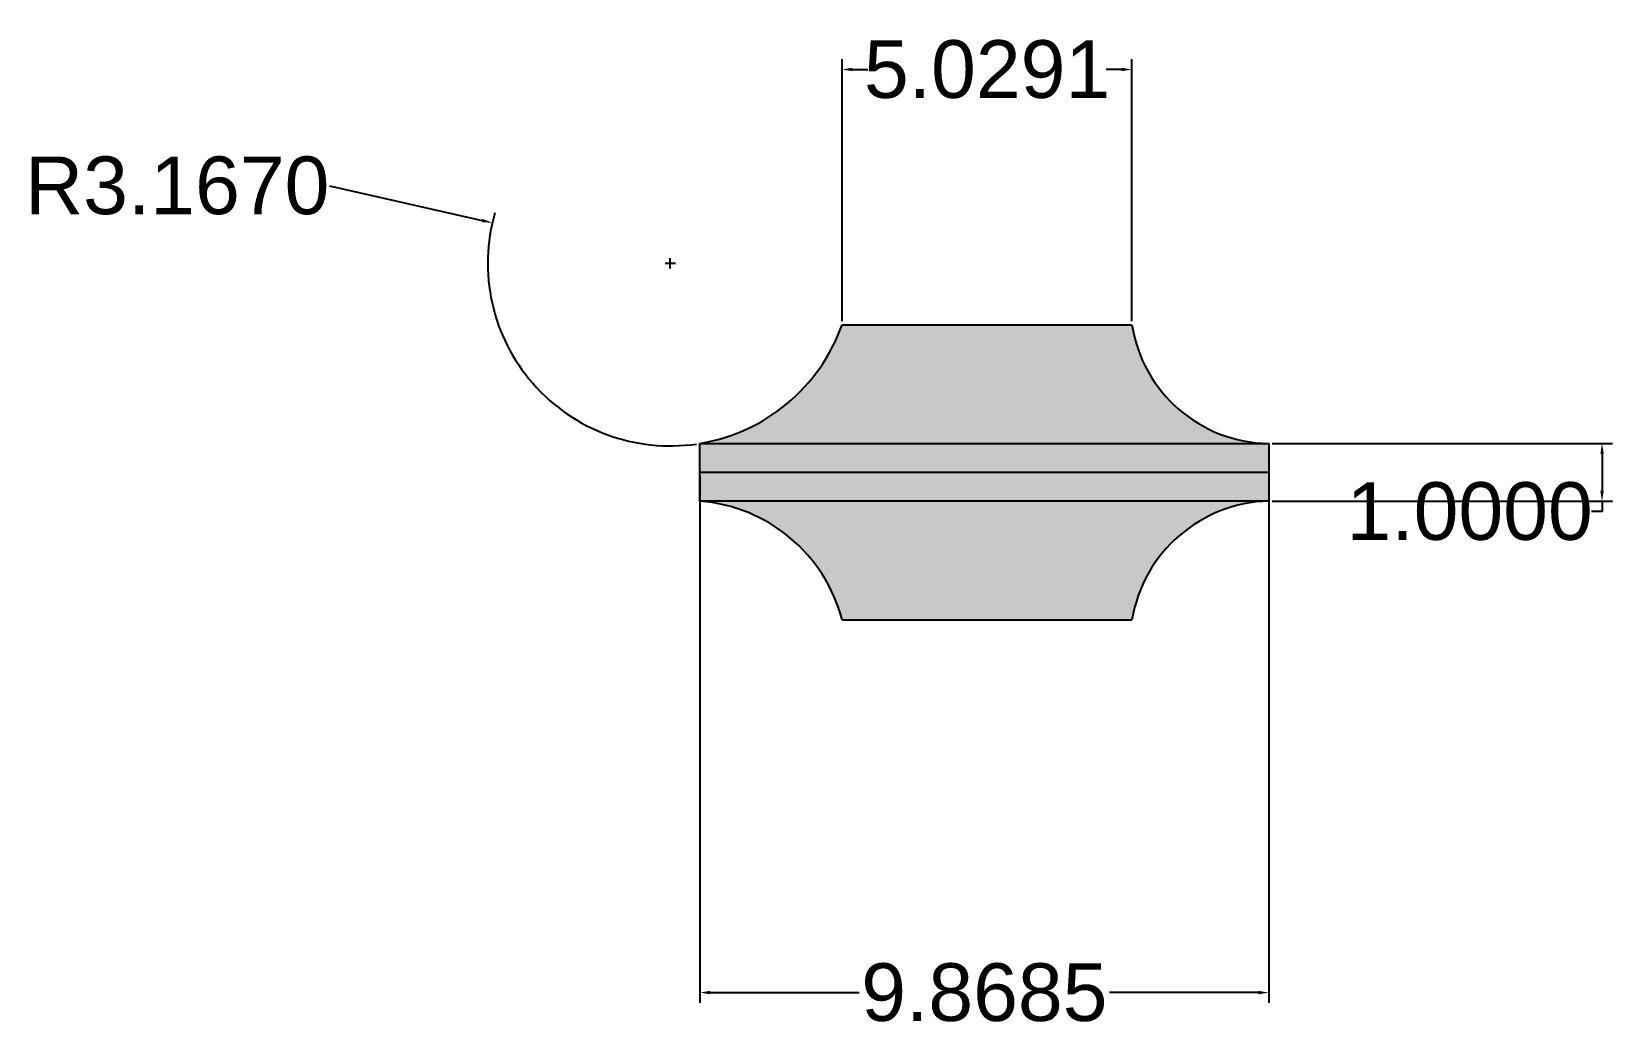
# Model space of a CAD drawing. Header units: millimetres. Extents: x 20.9 to 48.3, y 5.3 to 22.6.
import ezdxf

# ---------------------------------------------------------------- set-up
doc = ezdxf.new("R2010")
doc.units = ezdxf.units.MM
doc.header["$MEASUREMENT"] = 0
doc.layers.get('0').update_dxf_attribs({"color": 255})
for name, color, linetype in [('cotare', 3, 'Continuous'), ('Layer1', 250, 'Continuous'), ('Layer2', 8, 'Continuous')]:
    doc.layers.add(name, color=color, linetype=linetype)
doc.styles.get("Standard").update_dxf_attribs({"font": 'arial.ttf'})
doc.dimstyles.new('Annotative', dxfattribs={"dimscale": 0, "dimtxt": 1, "dimasz": 0.18, "dimexe": 0.18, "dimexo": 0.0625, "dimgap": 0.09, "dimtad": 0, "dimtih": 1, "dimtoh": 1, "dimdec": 4, "dimzin": 0, "dimdsep": 46, "dimtxsty": 'Standard', "dimcen": 0.09, "dimadec": 0, "dimazin": 0, "dimtfac": 1, "dimtdec": 4, "dimtofl": 0, "dimtmove": 0, "dimatfit": 3, "dimfxl": 1, "dimtolj": 1, "dimtzin": 0, "dimarcsym": 0})

# ---------------------------------------------------------------- blocks, each defined once
blk = doc.blocks.new('*D0')
at = {"layer": 'cotare', "color": 0, "lineweight": -2, "transparency": 16777216}
for p, q in [((34.974, 17.617), (34.974, 22.16)), ((35.154, 21.98), (35.42, 21.98)), ((39.824, 21.98), (39.558, 21.98)), ((40.004, 17.617), (40.004, 22.16))]:
    blk.add_line(p, q, dxfattribs=at)
at = {"layer": 'cotare', "color": 0, "transparency": 16777216}
for points in [[(35.154, 22.01), (35.154, 21.95), (34.974, 21.98)], [(39.824, 22.01), (39.824, 21.95), (40.004, 21.98)]]:
    blk.add_solid(points, dxfattribs=at)
at = {"layer": 'Defpoints', "color": 0, "transparency": 16777216}
for p in [(40.004, 21.98), (34.974, 17.555), (40.004, 17.555)]:
    blk.add_point(p, dxfattribs=at)
at = {"layer": 'cotare', "color": 0, "transparency": 16777216, "insert": (37.489, 21.98), "char_height": 1, "attachment_point": 5}
blk.add_mtext('\\A1;5.0291', dxfattribs=at)
blk = doc.blocks.new('*D2')
at = {"layer": 'cotare', "color": 0, "lineweight": -2, "transparency": 16777216}
for p, q in [((42.438, 15.496), (48.34, 15.496)), ((48.16, 15.316), (48.16, 14.676)), ((42.438, 14.496), (48.34, 14.496)), ((48.16, 14.316), (47.98, 14.316)), ((48.16, 14.496), (48.16, 14.316))]:
    blk.add_line(p, q, dxfattribs=at)
at = {"layer": 'cotare', "color": 0, "transparency": 16777216}
for points in [[(48.13, 15.316), (48.19, 15.316), (48.16, 15.496)], [(48.13, 14.676), (48.19, 14.676), (48.16, 14.496)]]:
    blk.add_solid(points, dxfattribs=at)
at = {"layer": 'Defpoints', "color": 0, "transparency": 16777216}
for p in [(42.376, 15.496), (42.376, 14.496), (48.16, 14.496)]:
    blk.add_point(p, dxfattribs=at)
at = {"layer": 'cotare', "color": 0, "transparency": 16777216, "insert": (45.863, 14.316), "char_height": 1, "attachment_point": 5}
blk.add_mtext('\\A1;1.0000', dxfattribs=at)
blk = doc.blocks.new('*D3')
at = {"layer": 'cotare', "color": 0, "lineweight": -2, "transparency": 16777216}
for p, q in [((32.507, 14.933), (32.507, 5.793)), ((42.376, 14.933), (42.376, 5.793)), ((32.687, 5.973), (35.272, 5.973)), ((42.196, 5.973), (39.611, 5.973))]:
    blk.add_line(p, q, dxfattribs=at)
at = {"layer": 'cotare', "color": 0, "transparency": 16777216}
for points in [[(32.687, 6.003), (32.687, 5.943), (32.507, 5.973)], [(42.196, 6.003), (42.196, 5.943), (42.376, 5.973)]]:
    blk.add_solid(points, dxfattribs=at)
at = {"layer": 'Defpoints', "color": 0, "transparency": 16777216}
for p in [(32.507, 14.996), (42.376, 14.996), (42.376, 5.973)]:
    blk.add_point(p, dxfattribs=at)
at = {"layer": 'cotare', "color": 0, "transparency": 16777216, "insert": (37.442, 5.973), "char_height": 1, "attachment_point": 5}
blk.add_mtext('\\A1;9.8685', dxfattribs=at)
blk = doc.blocks.new('*D5')
at = {"layer": 'cotare', "color": 0, "lineweight": -2, "transparency": 16777216}
for p, q in [((26.078, 19.964), (28.728, 19.362)), ((31.992, 18.53), (31.992, 18.71)), ((31.902, 18.62), (32.082, 18.62))]:
    blk.add_line(p, q, dxfattribs=at)
blk.add_arc((31.992, 18.62), 3.167, 163.9458, 278.2311, dxfattribs=at)
at = {"layer": 'cotare', "color": 0, "transparency": 16777216}
blk.add_solid([(28.735, 19.391), (28.722, 19.333), (28.904, 19.322)], dxfattribs=at)
at = {"layer": 'Defpoints', "color": 0, "transparency": 16777216}
for p in [(28.904, 19.322), (31.992, 18.62)]:
    blk.add_point(p, dxfattribs=at)
at = {"layer": 'cotare', "color": 0, "transparency": 16777216, "insert": (23.436, 19.964), "char_height": 1, "attachment_point": 5}
blk.add_mtext('\\A1;R3.1670', dxfattribs=at)

msp = doc.modelspace()

# ---------------------------------------------------------------- hatches: boundary and pattern name
at = {"layer": 'Layer1', "true_color": 0x000000}
h = msp.add_hatch(color=18, dxfattribs=at)
h.dxf.hatch_style = 1
h.paths.add_polyline_path([(42.37583, 15.49559), (32.50732, 15.49559), (32.50732, 14.99559), (42.37583, 14.99559)])
h.paths.add_polyline_path([(42.37583, 14.99559), (32.50732, 14.99559), (32.50732, 14.49559), (42.37583, 14.49559)])
at = {"layer": 'Layer2'}
h = msp.add_hatch(color=256, dxfattribs=at)
h.dxf.hatch_style = 1
h.paths.add_polyline_path([(40.00359, 17.55471), (34.97445, 17.55471, -0.27251231), (32.50732, 15.49559), (42.37583, 15.49559, -0.36600511)])
h.paths.add_polyline_path([(42.37583, 14.49559), (32.50732, 14.49559, -0.31884302), (34.97445, 12.43647), (40.00359, 12.43647, -0.35881257)])

# ---------------------------------------------------------------- linework, layer by layer
for p, q in [((32.50732, 14.99559), (32.50732, 15.49559)), ((32.50732, 14.99559), (42.37583, 14.99559)), ((42.37583, 14.99559), (42.37583, 14.49559))]:
    msp.add_line(p, q)
for p, q in [((34.97445, 17.55471), (40.00359, 17.55471)), ((32.50732, 15.49559), (42.37583, 15.49559)), ((32.50732, 14.49559), (32.50732, 15.49559)), ((42.37583, 15.49559), (42.37583, 14.49559)), ((42.37583, 14.49559), (32.50732, 14.49559)), ((34.97445, 12.43647), (40.00359, 12.43647))]:
    msp.add_line(p, q, dxfattribs=at)
for centre, radius, start, end in [((31.99215, 18.62039), 3.16698, 279.361846, 340.336463), ((42.40778, 17.92845), 2.43307, 188.83599, 269.247526), ((32.2905, 11.72825), 2.77582, 14.781808, 85.519883), ((42.43968, 12.02599), 2.47043, 91.480993, 170.435491)]:
    msp.add_arc(centre, radius, start, end, dxfattribs=at)

# ---------------------------------------------------------------- dimensions: what is measured, and where the dimension line sits
at = {"layer": 'cotare'}
for base, p1, p2, picture, middle in [((40.00359, 21.98037), (34.97445, 17.55471), (40.00359, 17.55471), '*D0', (37.48902, 21.98037)), ((42.37583, 5.9735), (32.50732, 14.99559), (42.37583, 14.99559), '*D3', (37.44158, 5.9735))]:
    dim = msp.add_linear_dim(base=base, p1=p1, p2=p2, dimstyle='Annotative', dxfattribs=at)
    dim.commit()
    dim.dimension.update_dxf_attribs({"geometry": picture, "text_midpoint": middle})
dim = msp.add_radius_dim(center=(31.99215, 18.62039), mpoint=(28.90385, 19.3219), dimstyle='Annotative', dxfattribs=at)
dim.commit()
dim.dimension.update_dxf_attribs({"geometry": '*D5', "text_midpoint": (26.07818, 19.96376), "dimtype": 164})
dim = msp.add_linear_dim(base=(48.15985, 14.49559), p1=(42.37583, 15.49559), p2=(42.37583, 14.49559), angle=90, dimstyle='Annotative', dxfattribs=at)
dim.commit()
dim.dimension.update_dxf_attribs({"geometry": '*D2', "text_midpoint": (45.86291, 14.31559)})

doc.saveas('drawing.dxf')
